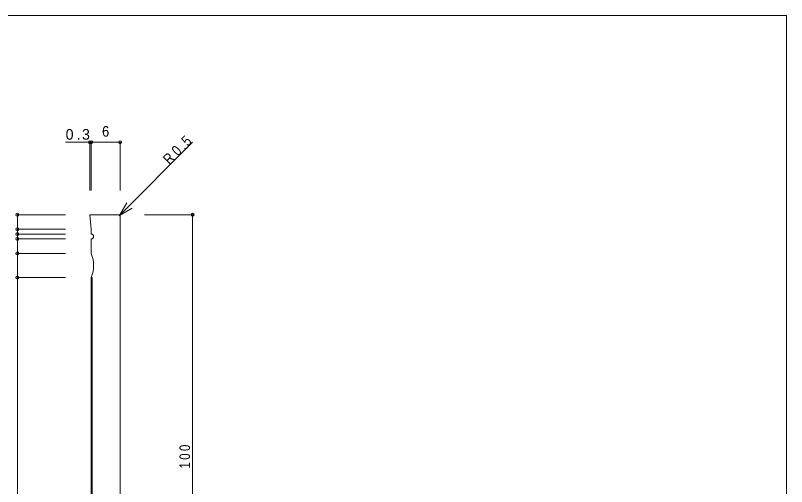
# Model space of a CAD drawing. Units: millimetres on the paper. Extents: x -141 to 141, y -98 to 98.
# Drawn here: x -18.7 to 141, y 0 to 97.5 of the extents above; entities that cross this region are included whole.
import ezdxf
from ezdxf.enums import TextEntityAlignment as Align

# ---------------------------------------------------------------- set-up
doc = ezdxf.new("R2010")
doc.units = ezdxf.units.MM
doc.header["$PDMODE"] = 32
doc.header["$PDSIZE"] = 0.6
for name, color, linetype, lineweight in [('0-0_ＫＢ製品', 2, 'Continuous', 9), ('0-3_寸法', 4, 'Continuous', 9), ('0-4_引出線字', 4, 'Continuous', 9), ('0-8_他製品', 7, 'Continuous', 9), ('F-0_図面枠', 5, 'Continuous', 9)]:
    doc.layers.add(name, color=color, linetype=linetype, lineweight=lineweight)
doc.layers.add('0-5_文字', color=7, linetype='Continuous')
doc.styles.add('HGｺﾞｼｯｸM', font='')
doc.styles.get('HGｺﾞｼｯｸM').set_extended_font_data('HGｺﾞｼｯｸM')

msp = doc.modelspace()

# ---------------------------------------------------------------- linework, layer by layer
at = {"layer": '0-0_ＫＢ製品'}
for p, q in [((2.5, 56.25), (-3, 56.25)), ((3, 55.75), (3, -43.75)), ((-3, 53.25), (-3, 52.25)), ((-3, 51.25), (-3, 48.25)), ((-3, 43.25), (-3, -38.75))]:
    msp.add_line(p, q, dxfattribs=at)
msp.add_lwpolyline([(-3, 56.25), (-3.3, 56.25), (-3, 53.25)], dxfattribs=at)
for centre, radius, start, end in [((2.5, 55.75), 0.5, 0, 90), ((-3, 51.75), 0.5, 270, 90), ((-9, 45.75), 6.5, 337.38014, 22.61986)]:
    msp.add_arc(centre, radius, start, end, dxfattribs=at)
at = {"layer": '0-3_寸法'}
for p, q in [((-3, 71.25), (-8.3, 71.25)), ((-3.3, 71.25), (-3.3, 61.25)), ((3, 71.25), (-3, 71.25)), ((-3, 71.25), (-3, 61.25)), ((3, 71.25), (3, 61.25)), ((-18.3, 56.25), (-18.3, 53.25)), ((-18.3, 56.25), (-8.3, 56.25)), ((18, 56.25), (8, 56.25)), ((18, 56.25), (18, -43.75)), ((-18.3, 53.25), (-8.3, 53.25)), ((-18.3, 53.25), (-18.3, 52.25)), ((-18.3, 52.25), (-8.3, 52.25)), ((-18.3, 52.25), (-18.3, 51.25)), ((-18.3, 51.25), (-8.3, 51.25)), ((-18.3, 51.25), (-18.3, 48.25)), ((-18.3, 48.25), (-8.3, 48.25)), ((-18.3, 48.25), (-18.3, 43.25)), ((-18.3, 43.25), (-8.3, 43.25)), ((-18.3, 43.25), (-18.3, -33.75))]:
    msp.add_line(p, q, dxfattribs=at)
for p in [(-3.3, 71.25), (-3, 71.25), (3, 71.25), (-18.3, 56.25), (18, 56.25), (-18.3, 53.25), (-18.3, 52.25), (-18.3, 51.25), (-18.3, 48.25), (-18.3, 43.25)]:
    msp.add_point(p, dxfattribs=at)
at = {"layer": '0-4_引出線字'}
for q in [(18, 71.25), (4.354, 58.702), (5.452, 57.604)]:
    msp.add_line((2.854, 56.104), q, dxfattribs=at)
at = {"layer": '0-8_他製品'}
for p, q in [((-3, 43.25), (-2.8, 43.25)), ((-2.8, 43.25), (-2.8, -33.75))]:
    msp.add_line(p, q, dxfattribs=at)
at = {"layer": 'F-0_図面枠'}
for p, q in [((-141, 97.5), (141, 97.5)), ((141, 97.5), (141, -97.5))]:
    msp.add_line(p, q, dxfattribs=at)

# ---------------------------------------------------------------- texts
at = {"layer": '0-3_寸法', "color": 7, "style": 'HGｺﾞｼｯｸM', "width": 0.9}
msp.add_text('6', height=2.199, dxfattribs=at).set_placement((-0.75, 71.75), align=Align.BOTTOM_LEFT)
at = {"layer": '0-3_寸法', "color": 7, "insert": (-8.3, 71.75), "char_height": 2.199, "attachment_point": 7, "style": 'HGｺﾞｼｯｸM'}
msp.add_mtext('\\T1.38;0.3', dxfattribs=at)
at = {"layer": '0-3_寸法', "color": 7, "insert": (17.5, 3.75), "char_height": 2.199, "attachment_point": 7, "rotation": 90, "style": 'HGｺﾞｼｯｸM'}
msp.add_mtext('\\T1.38;\\W0.8;100', dxfattribs=at)
at = {"layer": '0-5_文字', "insert": (13.227, 66.477), "char_height": 2.199, "attachment_point": 7, "rotation": 45, "style": 'HGｺﾞｼｯｸM'}
msp.add_mtext('\\T1.38;\\W0.85;R0.5', dxfattribs=at)

doc.saveas('drawing.dxf')
